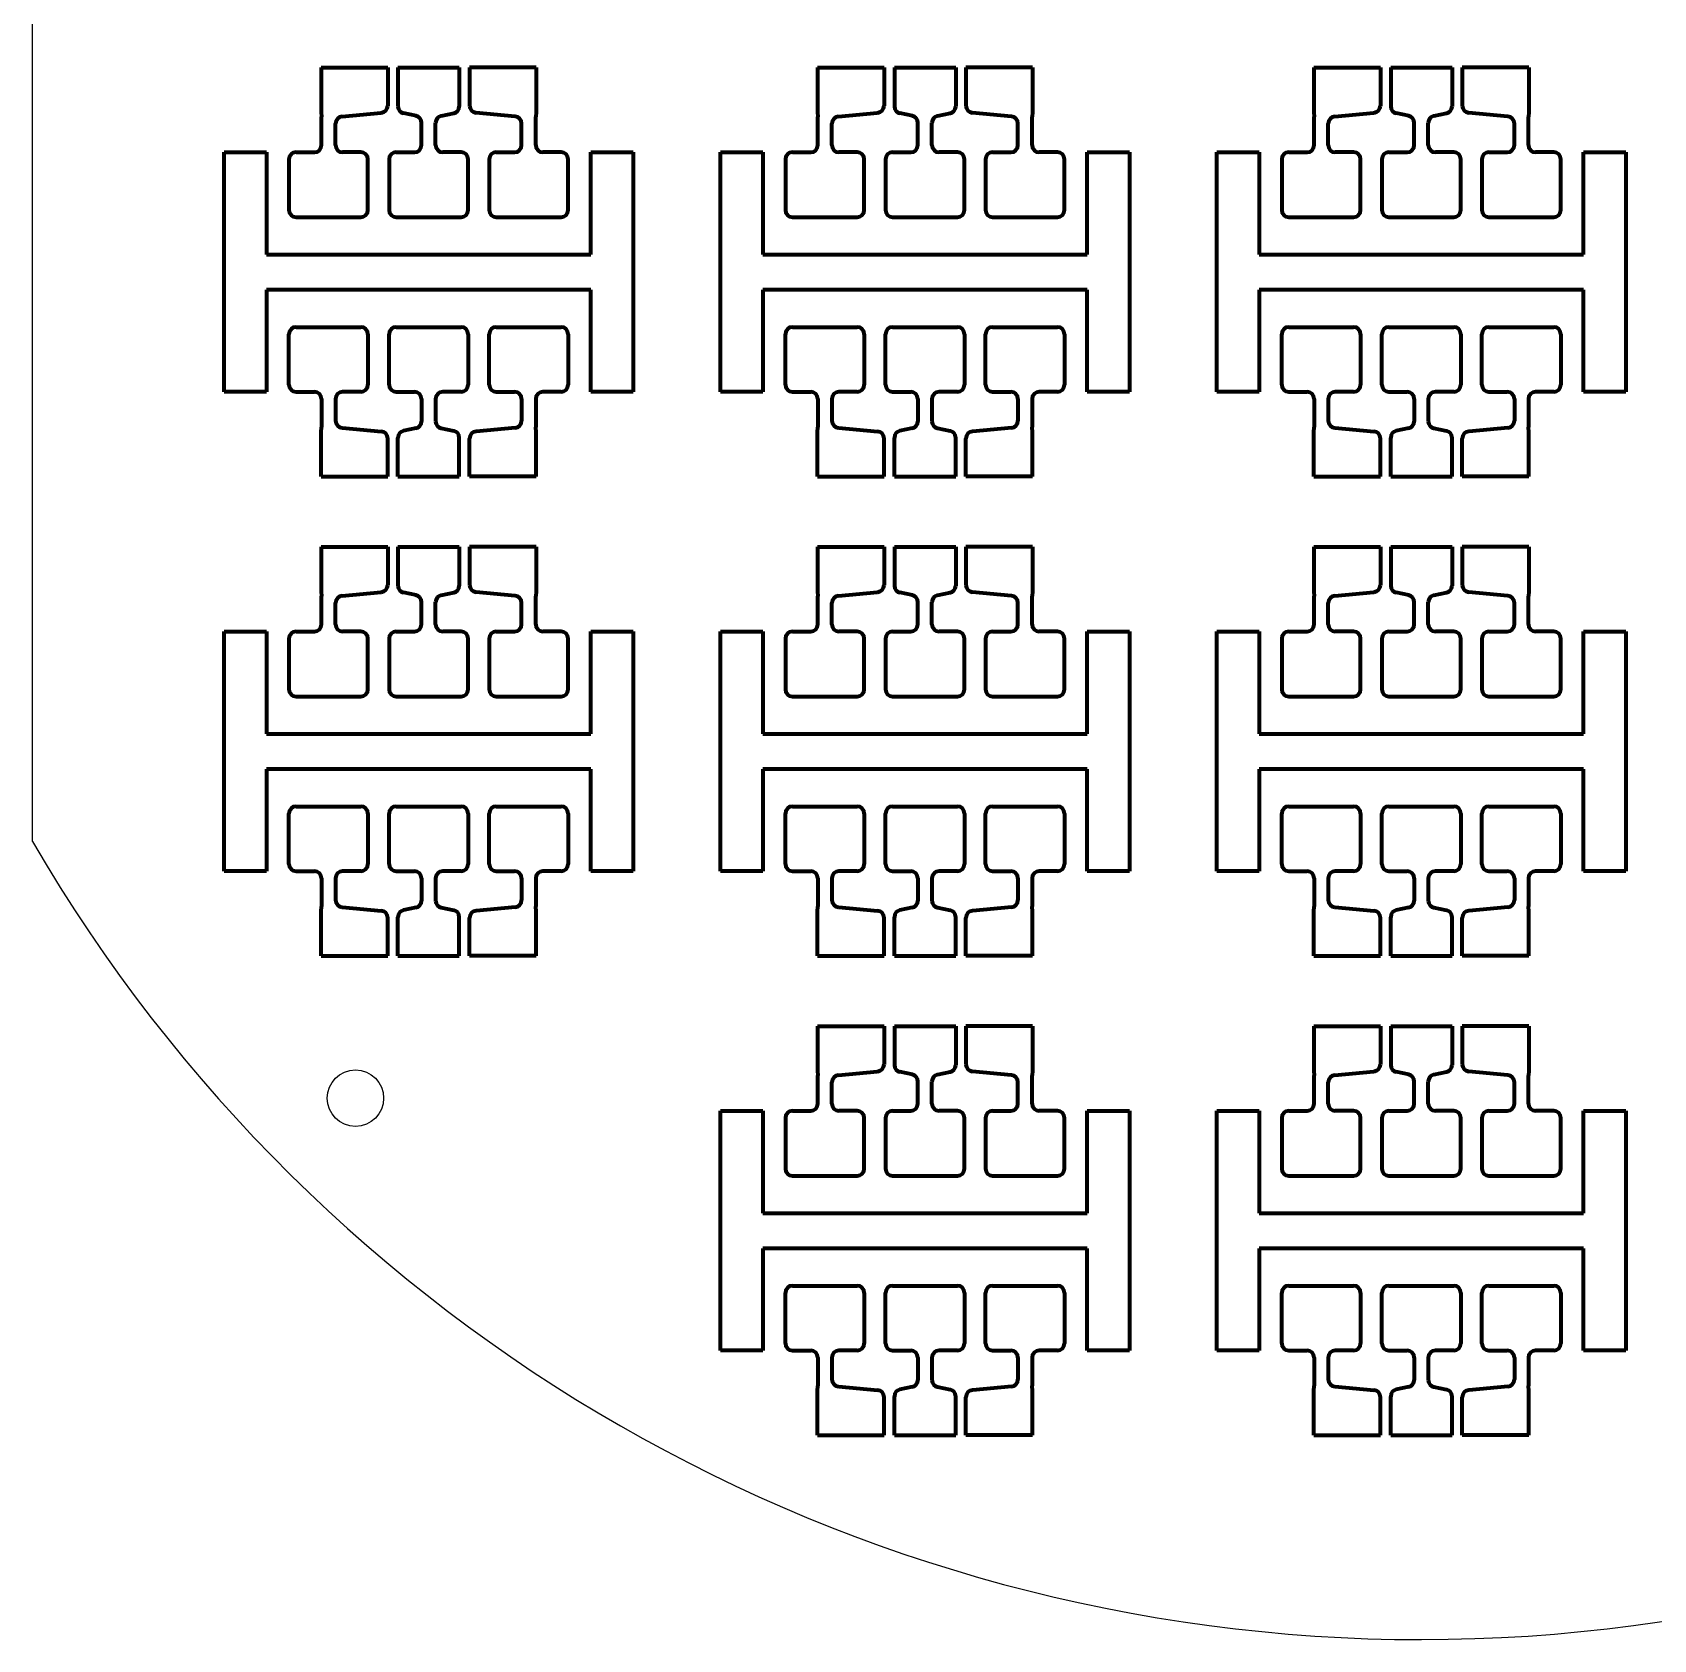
# Model space of a CAD drawing. Header units: millimetres. Extents: x 2005 to 2202, y 1694 to 1922.
# Drawn here: x 2005.4 to 2120.4, y 1693.7 to 1807.7 of the extents above; entities that cross this region are included whole.
import ezdxf

# ---------------------------------------------------------------- set-up
doc = ezdxf.new("R2010")
doc.units = ezdxf.units.MM
doc.layers.add('mask_hole', color=100, linetype='Continuous')
doc.layers.add('mask_outline', color=10, linetype='Continuous')
doc.layers.add('mask_stencil', color=30, linetype='Continuous', lineweight=70)

msp = doc.modelspace()

# ---------------------------------------------------------------- linework, layer by layer
at = {"layer": 'mask_hole'}
msp.add_circle((2028.3, 1732.13), 2, dxfattribs=at)
at = {"layer": 'mask_outline'}
msp.add_line((2005.39, 1750.33), (2005.39, 1865.13), dxfattribs=at)
msp.add_arc((2103.89, 1807.73), 114, 210.2314, 329.7768, dxfattribs=at)
at = {"layer": 'mask_stencil'}
for p, q in [((2025.87, 1805.23), (2030.59, 1805.23)), ((2025.87, 1805.23), (2025.87, 1802.07)), ((2030.59, 1805.23), (2030.59, 1802.53)), ((2031.32, 1805.23), (2035.67, 1805.23)), ((2031.32, 1805.23), (2031.32, 1802.48)), ((2035.67, 1805.23), (2035.67, 1802.48)), ((2041.11, 1805.23), (2036.4, 1805.23)), ((2036.4, 1805.23), (2036.4, 1802.53)), ((2041.11, 1805.23), (2041.11, 1802.07)), ((2061.07, 1805.23), (2065.79, 1805.23)), ((2061.07, 1805.23), (2061.07, 1802.07)), ((2065.79, 1805.23), (2065.79, 1802.53)), ((2066.52, 1805.23), (2070.87, 1805.23)), ((2066.52, 1805.23), (2066.52, 1802.48)), ((2070.87, 1805.23), (2070.87, 1802.48)), ((2076.31, 1805.23), (2071.6, 1805.23)), ((2071.6, 1805.23), (2071.6, 1802.53)), ((2076.31, 1805.23), (2076.31, 1802.07)), ((2096.27, 1805.23), (2100.99, 1805.23)), ((2096.27, 1805.23), (2096.27, 1802.07)), ((2100.99, 1805.23), (2100.99, 1802.53)), ((2101.72, 1805.23), (2106.07, 1805.23)), ((2101.72, 1805.23), (2101.72, 1802.48)), ((2106.07, 1805.23), (2106.07, 1802.48)), ((2111.51, 1805.23), (2106.8, 1805.23)), ((2106.8, 1805.23), (2106.8, 1802.53)), ((2111.51, 1805.23), (2111.51, 1802.07)), ((2025.87, 1802.07), (2025.89, 1801.73)), ((2025.89, 1799.73), (2025.89, 1801.73)), ((2027.35, 1801.77), (2030.13, 1802.03)), ((2032.6, 1801.81), (2031.72, 1801.99)), ((2034.39, 1801.81), (2035.27, 1801.99)), ((2039.64, 1801.77), (2036.86, 1802.03)), ((2041.11, 1802.07), (2041.09, 1801.73)), ((2041.09, 1799.73), (2041.09, 1801.73)), ((2061.07, 1802.07), (2061.09, 1801.73)), ((2061.09, 1799.73), (2061.09, 1801.73)), ((2062.55, 1801.77), (2065.33, 1802.03)), ((2067.8, 1801.81), (2066.92, 1801.99)), ((2069.59, 1801.81), (2070.47, 1801.99)), ((2074.84, 1801.77), (2072.06, 1802.03)), ((2076.31, 1802.07), (2076.29, 1801.73)), ((2076.29, 1799.73), (2076.29, 1801.73)), ((2096.27, 1802.07), (2096.29, 1801.73)), ((2096.29, 1799.73), (2096.29, 1801.73)), ((2097.75, 1801.77), (2100.53, 1802.03)), ((2103, 1801.81), (2102.12, 1801.99)), ((2104.79, 1801.81), (2105.67, 1801.99)), ((2110.04, 1801.77), (2107.26, 1802.03)), ((2111.51, 1802.07), (2111.49, 1801.73)), ((2111.49, 1799.73), (2111.49, 1801.73)), ((2026.89, 1799.73), (2026.89, 1801.27)), ((2032.99, 1799.73), (2032.99, 1801.32)), ((2033.99, 1799.73), (2033.99, 1801.32)), ((2040.09, 1799.73), (2040.09, 1801.27)), ((2062.09, 1799.73), (2062.09, 1801.27)), ((2068.19, 1799.73), (2068.19, 1801.32)), ((2069.19, 1799.73), (2069.19, 1801.32)), ((2075.29, 1799.73), (2075.29, 1801.27)), ((2097.29, 1799.73), (2097.29, 1801.27)), ((2103.39, 1799.73), (2103.39, 1801.32)), ((2104.39, 1799.73), (2104.39, 1801.32)), ((2110.49, 1799.73), (2110.49, 1801.27)), ((2018.99, 1799.23), (2021.99, 1799.23)), ((2018.99, 1782.23), (2018.99, 1799.23)), ((2021.99, 1799.23), (2021.99, 1791.98)), ((2023.59, 1798.73), (2023.59, 1795.13)), ((2024.09, 1799.23), (2025.39, 1799.23)), ((2028.69, 1799.23), (2027.39, 1799.23)), ((2029.19, 1795.13), (2029.19, 1798.73)), ((2030.69, 1798.73), (2030.69, 1795.13)), ((2031.19, 1799.23), (2032.49, 1799.23)), ((2035.79, 1799.23), (2034.49, 1799.23)), ((2036.29, 1795.13), (2036.29, 1798.73)), ((2037.79, 1798.73), (2037.79, 1795.13)), ((2038.29, 1799.23), (2039.59, 1799.23)), ((2042.89, 1799.23), (2041.59, 1799.23)), ((2043.39, 1795.13), (2043.39, 1798.73)), ((2044.99, 1791.98), (2044.99, 1799.23)), ((2044.99, 1799.23), (2047.99, 1799.23)), ((2047.99, 1799.23), (2047.99, 1782.23)), ((2054.19, 1799.23), (2057.19, 1799.23)), ((2054.19, 1782.23), (2054.19, 1799.23)), ((2057.19, 1799.23), (2057.19, 1791.98)), ((2058.79, 1798.73), (2058.79, 1795.13)), ((2059.29, 1799.23), (2060.59, 1799.23)), ((2063.89, 1799.23), (2062.59, 1799.23)), ((2064.39, 1795.13), (2064.39, 1798.73)), ((2065.89, 1798.73), (2065.89, 1795.13)), ((2066.39, 1799.23), (2067.69, 1799.23)), ((2070.99, 1799.23), (2069.69, 1799.23)), ((2071.49, 1795.13), (2071.49, 1798.73)), ((2072.99, 1798.73), (2072.99, 1795.13)), ((2073.49, 1799.23), (2074.79, 1799.23)), ((2078.09, 1799.23), (2076.79, 1799.23)), ((2078.59, 1795.13), (2078.59, 1798.73)), ((2080.19, 1791.98), (2080.19, 1799.23)), ((2080.19, 1799.23), (2083.19, 1799.23)), ((2083.19, 1799.23), (2083.19, 1782.23)), ((2089.39, 1799.23), (2092.39, 1799.23)), ((2089.39, 1782.23), (2089.39, 1799.23)), ((2092.39, 1799.23), (2092.39, 1791.98)), ((2093.99, 1798.73), (2093.99, 1795.13)), ((2094.49, 1799.23), (2095.79, 1799.23)), ((2099.09, 1799.23), (2097.79, 1799.23)), ((2099.59, 1795.13), (2099.59, 1798.73)), ((2101.09, 1798.73), (2101.09, 1795.13)), ((2101.59, 1799.23), (2102.89, 1799.23)), ((2106.19, 1799.23), (2104.89, 1799.23)), ((2106.69, 1795.13), (2106.69, 1798.73)), ((2108.19, 1798.73), (2108.19, 1795.13)), ((2108.69, 1799.23), (2109.99, 1799.23)), ((2113.29, 1799.23), (2111.99, 1799.23)), ((2113.79, 1795.13), (2113.79, 1798.73)), ((2115.39, 1791.98), (2115.39, 1799.23)), ((2115.39, 1799.23), (2118.39, 1799.23)), ((2118.39, 1799.23), (2118.39, 1782.23)), ((2024.09, 1794.63), (2028.69, 1794.63)), ((2031.19, 1794.63), (2035.79, 1794.63)), ((2038.29, 1794.63), (2042.89, 1794.63)), ((2059.29, 1794.63), (2063.89, 1794.63)), ((2066.39, 1794.63), (2070.99, 1794.63)), ((2073.49, 1794.63), (2078.09, 1794.63)), ((2094.49, 1794.63), (2099.09, 1794.63)), ((2101.59, 1794.63), (2106.19, 1794.63)), ((2108.69, 1794.63), (2113.29, 1794.63)), ((2021.99, 1791.98), (2044.99, 1791.98)), ((2057.19, 1791.98), (2080.19, 1791.98)), ((2092.39, 1791.98), (2115.39, 1791.98)), ((2044.99, 1789.48), (2021.99, 1789.48)), ((2021.99, 1789.48), (2021.99, 1782.23)), ((2044.99, 1782.23), (2044.99, 1789.48)), ((2080.19, 1789.48), (2057.19, 1789.48)), ((2057.19, 1789.48), (2057.19, 1782.23)), ((2080.19, 1782.23), (2080.19, 1789.48)), ((2115.39, 1789.48), (2092.39, 1789.48)), ((2092.39, 1789.48), (2092.39, 1782.23)), ((2115.39, 1782.23), (2115.39, 1789.48)), ((2024.09, 1786.83), (2028.69, 1786.83)), ((2031.19, 1786.83), (2035.79, 1786.83)), ((2038.29, 1786.83), (2042.89, 1786.83)), ((2059.29, 1786.83), (2063.89, 1786.83)), ((2066.39, 1786.83), (2070.99, 1786.83)), ((2073.49, 1786.83), (2078.09, 1786.83)), ((2094.49, 1786.83), (2099.09, 1786.83)), ((2101.59, 1786.83), (2106.19, 1786.83)), ((2108.69, 1786.83), (2113.29, 1786.83)), ((2023.59, 1782.73), (2023.59, 1786.33)), ((2029.19, 1786.33), (2029.19, 1782.73)), ((2030.69, 1782.73), (2030.69, 1786.33)), ((2036.29, 1786.33), (2036.29, 1782.73)), ((2037.79, 1782.73), (2037.79, 1786.33)), ((2043.39, 1786.33), (2043.39, 1782.73)), ((2058.79, 1782.73), (2058.79, 1786.33)), ((2064.39, 1786.33), (2064.39, 1782.73)), ((2065.89, 1782.73), (2065.89, 1786.33)), ((2071.49, 1786.33), (2071.49, 1782.73)), ((2072.99, 1782.73), (2072.99, 1786.33)), ((2078.59, 1786.33), (2078.59, 1782.73)), ((2093.99, 1782.73), (2093.99, 1786.33)), ((2099.59, 1786.33), (2099.59, 1782.73)), ((2101.09, 1782.73), (2101.09, 1786.33)), ((2106.69, 1786.33), (2106.69, 1782.73)), ((2108.19, 1782.73), (2108.19, 1786.33)), ((2113.79, 1786.33), (2113.79, 1782.73)), ((2021.99, 1782.23), (2018.99, 1782.23)), ((2024.09, 1782.23), (2025.39, 1782.23)), ((2028.69, 1782.23), (2027.39, 1782.23)), ((2031.19, 1782.23), (2032.49, 1782.23)), ((2035.79, 1782.23), (2034.49, 1782.23)), ((2038.29, 1782.23), (2039.59, 1782.23)), ((2042.89, 1782.23), (2041.59, 1782.23)), ((2047.99, 1782.23), (2044.99, 1782.23)), ((2057.19, 1782.23), (2054.19, 1782.23)), ((2059.29, 1782.23), (2060.59, 1782.23)), ((2063.89, 1782.23), (2062.59, 1782.23)), ((2066.39, 1782.23), (2067.69, 1782.23)), ((2070.99, 1782.23), (2069.69, 1782.23)), ((2073.49, 1782.23), (2074.79, 1782.23)), ((2078.09, 1782.23), (2076.79, 1782.23)), ((2083.19, 1782.23), (2080.19, 1782.23)), ((2092.39, 1782.23), (2089.39, 1782.23)), ((2094.49, 1782.23), (2095.79, 1782.23)), ((2099.09, 1782.23), (2097.79, 1782.23)), ((2101.59, 1782.23), (2102.89, 1782.23)), ((2106.19, 1782.23), (2104.89, 1782.23)), ((2108.69, 1782.23), (2109.99, 1782.23)), ((2113.29, 1782.23), (2111.99, 1782.23)), ((2118.39, 1782.23), (2115.39, 1782.23)), ((2025.89, 1781.73), (2025.89, 1779.73)), ((2026.89, 1781.73), (2026.89, 1780.18)), ((2032.99, 1781.73), (2032.99, 1780.14)), ((2033.99, 1781.73), (2033.99, 1780.14)), ((2040.09, 1781.73), (2040.09, 1780.18)), ((2041.09, 1781.73), (2041.09, 1779.73)), ((2061.09, 1781.73), (2061.09, 1779.73)), ((2062.09, 1781.73), (2062.09, 1780.18)), ((2068.19, 1781.73), (2068.19, 1780.14)), ((2069.19, 1781.73), (2069.19, 1780.14)), ((2075.29, 1781.73), (2075.29, 1780.18)), ((2076.29, 1781.73), (2076.29, 1779.73)), ((2096.29, 1781.73), (2096.29, 1779.73)), ((2097.29, 1781.73), (2097.29, 1780.18)), ((2103.39, 1781.73), (2103.39, 1780.14)), ((2104.39, 1781.73), (2104.39, 1780.14)), ((2110.49, 1781.73), (2110.49, 1780.18)), ((2111.49, 1781.73), (2111.49, 1779.73)), ((2025.87, 1779.38), (2025.89, 1779.73)), ((2025.87, 1776.23), (2025.87, 1779.38)), ((2027.35, 1779.69), (2030.13, 1779.43)), ((2030.59, 1776.23), (2030.59, 1778.93)), ((2031.32, 1776.23), (2031.32, 1778.98)), ((2032.6, 1779.65), (2031.72, 1779.47)), ((2034.39, 1779.65), (2035.27, 1779.47)), ((2035.67, 1776.23), (2035.67, 1778.98)), ((2036.4, 1776.23), (2036.4, 1778.93)), ((2039.64, 1779.69), (2036.86, 1779.43)), ((2041.11, 1779.38), (2041.09, 1779.73)), ((2041.11, 1776.23), (2041.11, 1779.38)), ((2061.07, 1779.38), (2061.09, 1779.73)), ((2061.07, 1776.23), (2061.07, 1779.38)), ((2062.55, 1779.69), (2065.33, 1779.43)), ((2065.79, 1776.23), (2065.79, 1778.93)), ((2066.52, 1776.23), (2066.52, 1778.98)), ((2067.8, 1779.65), (2066.92, 1779.47)), ((2069.59, 1779.65), (2070.47, 1779.47)), ((2070.87, 1776.23), (2070.87, 1778.98)), ((2071.6, 1776.23), (2071.6, 1778.93)), ((2074.84, 1779.69), (2072.06, 1779.43)), ((2076.31, 1779.38), (2076.29, 1779.73)), ((2076.31, 1776.23), (2076.31, 1779.38)), ((2096.27, 1779.38), (2096.29, 1779.73)), ((2096.27, 1776.23), (2096.27, 1779.38)), ((2097.75, 1779.69), (2100.53, 1779.43)), ((2100.99, 1776.23), (2100.99, 1778.93)), ((2101.72, 1776.23), (2101.72, 1778.98)), ((2103, 1779.65), (2102.12, 1779.47)), ((2104.79, 1779.65), (2105.67, 1779.47)), ((2106.07, 1776.23), (2106.07, 1778.98)), ((2106.8, 1776.23), (2106.8, 1778.93)), ((2110.04, 1779.69), (2107.26, 1779.43)), ((2111.51, 1779.38), (2111.49, 1779.73)), ((2111.51, 1776.23), (2111.51, 1779.38)), ((2025.87, 1776.23), (2030.59, 1776.23)), ((2031.32, 1776.23), (2035.67, 1776.23)), ((2041.11, 1776.23), (2036.4, 1776.23)), ((2061.07, 1776.23), (2065.79, 1776.23)), ((2066.52, 1776.23), (2070.87, 1776.23)), ((2076.31, 1776.23), (2071.6, 1776.23)), ((2096.27, 1776.23), (2100.99, 1776.23)), ((2101.72, 1776.23), (2106.07, 1776.23)), ((2111.51, 1776.23), (2106.8, 1776.23)), ((2025.87, 1771.23), (2030.59, 1771.23)), ((2025.87, 1771.23), (2025.87, 1768.07)), ((2030.59, 1771.23), (2030.59, 1768.53)), ((2031.32, 1771.23), (2035.67, 1771.23)), ((2031.32, 1771.23), (2031.32, 1768.48)), ((2035.67, 1771.23), (2035.67, 1768.48)), ((2041.11, 1771.23), (2036.4, 1771.23)), ((2036.4, 1771.23), (2036.4, 1768.53)), ((2041.11, 1771.23), (2041.11, 1768.07)), ((2061.07, 1771.23), (2065.79, 1771.23)), ((2061.07, 1771.23), (2061.07, 1768.07)), ((2065.79, 1771.23), (2065.79, 1768.53)), ((2066.52, 1771.23), (2070.87, 1771.23)), ((2066.52, 1771.23), (2066.52, 1768.48)), ((2070.87, 1771.23), (2070.87, 1768.48)), ((2076.31, 1771.23), (2071.6, 1771.23)), ((2071.6, 1771.23), (2071.6, 1768.53)), ((2076.31, 1771.23), (2076.31, 1768.07)), ((2096.27, 1771.23), (2100.99, 1771.23)), ((2096.27, 1771.23), (2096.27, 1768.07)), ((2100.99, 1771.23), (2100.99, 1768.53)), ((2101.72, 1771.23), (2106.07, 1771.23)), ((2101.72, 1771.23), (2101.72, 1768.48)), ((2106.07, 1771.23), (2106.07, 1768.48)), ((2111.51, 1771.23), (2106.8, 1771.23)), ((2106.8, 1771.23), (2106.8, 1768.53)), ((2111.51, 1771.23), (2111.51, 1768.07)), ((2025.87, 1768.07), (2025.89, 1767.73)), ((2025.89, 1765.73), (2025.89, 1767.73)), ((2026.89, 1765.73), (2026.89, 1767.27)), ((2027.35, 1767.77), (2030.13, 1768.03)), ((2032.6, 1767.81), (2031.72, 1767.99)), ((2032.99, 1765.73), (2032.99, 1767.32)), ((2033.99, 1765.73), (2033.99, 1767.32)), ((2034.39, 1767.81), (2035.27, 1767.99)), ((2039.64, 1767.77), (2036.86, 1768.03)), ((2040.09, 1765.73), (2040.09, 1767.27)), ((2041.11, 1768.07), (2041.09, 1767.73)), ((2041.09, 1765.73), (2041.09, 1767.73)), ((2061.07, 1768.07), (2061.09, 1767.73)), ((2061.09, 1765.73), (2061.09, 1767.73)), ((2062.09, 1765.73), (2062.09, 1767.27)), ((2062.55, 1767.77), (2065.33, 1768.03)), ((2067.8, 1767.81), (2066.92, 1767.99)), ((2068.19, 1765.73), (2068.19, 1767.32)), ((2069.19, 1765.73), (2069.19, 1767.32)), ((2069.59, 1767.81), (2070.47, 1767.99)), ((2074.84, 1767.77), (2072.06, 1768.03)), ((2075.29, 1765.73), (2075.29, 1767.27)), ((2076.31, 1768.07), (2076.29, 1767.73)), ((2076.29, 1765.73), (2076.29, 1767.73)), ((2096.27, 1768.07), (2096.29, 1767.73)), ((2096.29, 1765.73), (2096.29, 1767.73)), ((2097.29, 1765.73), (2097.29, 1767.27)), ((2097.75, 1767.77), (2100.53, 1768.03)), ((2103, 1767.81), (2102.12, 1767.99)), ((2103.39, 1765.73), (2103.39, 1767.32)), ((2104.39, 1765.73), (2104.39, 1767.32)), ((2104.79, 1767.81), (2105.67, 1767.99)), ((2110.04, 1767.77), (2107.26, 1768.03)), ((2110.49, 1765.73), (2110.49, 1767.27)), ((2111.51, 1768.07), (2111.49, 1767.73)), ((2111.49, 1765.73), (2111.49, 1767.73)), ((2018.99, 1765.23), (2021.99, 1765.23)), ((2018.99, 1748.23), (2018.99, 1765.23)), ((2021.99, 1765.23), (2021.99, 1757.98)), ((2024.09, 1765.23), (2025.39, 1765.23)), ((2028.69, 1765.23), (2027.39, 1765.23)), ((2031.19, 1765.23), (2032.49, 1765.23)), ((2035.79, 1765.23), (2034.49, 1765.23)), ((2038.29, 1765.23), (2039.59, 1765.23)), ((2042.89, 1765.23), (2041.59, 1765.23)), ((2044.99, 1757.98), (2044.99, 1765.23)), ((2044.99, 1765.23), (2047.99, 1765.23)), ((2047.99, 1765.23), (2047.99, 1748.23)), ((2054.19, 1765.23), (2057.19, 1765.23)), ((2054.19, 1748.23), (2054.19, 1765.23)), ((2057.19, 1765.23), (2057.19, 1757.98)), ((2059.29, 1765.23), (2060.59, 1765.23)), ((2063.89, 1765.23), (2062.59, 1765.23)), ((2066.39, 1765.23), (2067.69, 1765.23)), ((2070.99, 1765.23), (2069.69, 1765.23)), ((2073.49, 1765.23), (2074.79, 1765.23)), ((2078.09, 1765.23), (2076.79, 1765.23)), ((2080.19, 1757.98), (2080.19, 1765.23)), ((2080.19, 1765.23), (2083.19, 1765.23)), ((2083.19, 1765.23), (2083.19, 1748.23)), ((2089.39, 1765.23), (2092.39, 1765.23)), ((2089.39, 1748.23), (2089.39, 1765.23)), ((2092.39, 1765.23), (2092.39, 1757.98)), ((2094.49, 1765.23), (2095.79, 1765.23)), ((2099.09, 1765.23), (2097.79, 1765.23)), ((2101.59, 1765.23), (2102.89, 1765.23)), ((2106.19, 1765.23), (2104.89, 1765.23)), ((2108.69, 1765.23), (2109.99, 1765.23)), ((2113.29, 1765.23), (2111.99, 1765.23)), ((2115.39, 1757.98), (2115.39, 1765.23)), ((2115.39, 1765.23), (2118.39, 1765.23)), ((2118.39, 1765.23), (2118.39, 1748.23)), ((2023.59, 1764.73), (2023.59, 1761.13)), ((2029.19, 1761.13), (2029.19, 1764.73)), ((2030.69, 1764.73), (2030.69, 1761.13)), ((2036.29, 1761.13), (2036.29, 1764.73)), ((2037.79, 1764.73), (2037.79, 1761.13)), ((2043.39, 1761.13), (2043.39, 1764.73)), ((2058.79, 1764.73), (2058.79, 1761.13)), ((2064.39, 1761.13), (2064.39, 1764.73)), ((2065.89, 1764.73), (2065.89, 1761.13)), ((2071.49, 1761.13), (2071.49, 1764.73)), ((2072.99, 1764.73), (2072.99, 1761.13)), ((2078.59, 1761.13), (2078.59, 1764.73)), ((2093.99, 1764.73), (2093.99, 1761.13)), ((2099.59, 1761.13), (2099.59, 1764.73)), ((2101.09, 1764.73), (2101.09, 1761.13)), ((2106.69, 1761.13), (2106.69, 1764.73)), ((2108.19, 1764.73), (2108.19, 1761.13)), ((2113.79, 1761.13), (2113.79, 1764.73)), ((2024.09, 1760.63), (2028.69, 1760.63)), ((2031.19, 1760.63), (2035.79, 1760.63)), ((2038.29, 1760.63), (2042.89, 1760.63)), ((2059.29, 1760.63), (2063.89, 1760.63)), ((2066.39, 1760.63), (2070.99, 1760.63)), ((2073.49, 1760.63), (2078.09, 1760.63)), ((2094.49, 1760.63), (2099.09, 1760.63)), ((2101.59, 1760.63), (2106.19, 1760.63)), ((2108.69, 1760.63), (2113.29, 1760.63)), ((2021.99, 1757.98), (2044.99, 1757.98)), ((2057.19, 1757.98), (2080.19, 1757.98)), ((2092.39, 1757.98), (2115.39, 1757.98)), ((2044.99, 1755.48), (2021.99, 1755.48)), ((2021.99, 1755.48), (2021.99, 1748.23)), ((2044.99, 1748.23), (2044.99, 1755.48)), ((2080.19, 1755.48), (2057.19, 1755.48)), ((2057.19, 1755.48), (2057.19, 1748.23)), ((2080.19, 1748.23), (2080.19, 1755.48)), ((2115.39, 1755.48), (2092.39, 1755.48)), ((2092.39, 1755.48), (2092.39, 1748.23)), ((2115.39, 1748.23), (2115.39, 1755.48)), ((2023.59, 1748.73), (2023.59, 1752.33)), ((2024.09, 1752.83), (2028.69, 1752.83)), ((2029.19, 1752.33), (2029.19, 1748.73)), ((2030.69, 1748.73), (2030.69, 1752.33)), ((2031.19, 1752.83), (2035.79, 1752.83)), ((2036.29, 1752.33), (2036.29, 1748.73)), ((2037.79, 1748.73), (2037.79, 1752.33)), ((2038.29, 1752.83), (2042.89, 1752.83)), ((2043.39, 1752.33), (2043.39, 1748.73)), ((2058.79, 1748.73), (2058.79, 1752.33)), ((2059.29, 1752.83), (2063.89, 1752.83)), ((2064.39, 1752.33), (2064.39, 1748.73)), ((2065.89, 1748.73), (2065.89, 1752.33)), ((2066.39, 1752.83), (2070.99, 1752.83)), ((2071.49, 1752.33), (2071.49, 1748.73)), ((2072.99, 1748.73), (2072.99, 1752.33)), ((2073.49, 1752.83), (2078.09, 1752.83)), ((2078.59, 1752.33), (2078.59, 1748.73)), ((2093.99, 1748.73), (2093.99, 1752.33)), ((2094.49, 1752.83), (2099.09, 1752.83)), ((2099.59, 1752.33), (2099.59, 1748.73)), ((2101.09, 1748.73), (2101.09, 1752.33)), ((2101.59, 1752.83), (2106.19, 1752.83)), ((2106.69, 1752.33), (2106.69, 1748.73)), ((2108.19, 1748.73), (2108.19, 1752.33)), ((2108.69, 1752.83), (2113.29, 1752.83)), ((2113.79, 1752.33), (2113.79, 1748.73)), ((2021.99, 1748.23), (2018.99, 1748.23)), ((2024.09, 1748.23), (2025.39, 1748.23)), ((2025.89, 1747.73), (2025.89, 1745.73)), ((2026.89, 1747.73), (2026.89, 1746.18)), ((2028.69, 1748.23), (2027.39, 1748.23)), ((2031.19, 1748.23), (2032.49, 1748.23)), ((2032.99, 1747.73), (2032.99, 1746.14)), ((2033.99, 1747.73), (2033.99, 1746.14)), ((2035.79, 1748.23), (2034.49, 1748.23)), ((2038.29, 1748.23), (2039.59, 1748.23)), ((2040.09, 1747.73), (2040.09, 1746.18)), ((2041.09, 1747.73), (2041.09, 1745.73)), ((2042.89, 1748.23), (2041.59, 1748.23)), ((2047.99, 1748.23), (2044.99, 1748.23)), ((2057.19, 1748.23), (2054.19, 1748.23)), ((2059.29, 1748.23), (2060.59, 1748.23)), ((2061.09, 1747.73), (2061.09, 1745.73)), ((2062.09, 1747.73), (2062.09, 1746.18)), ((2063.89, 1748.23), (2062.59, 1748.23)), ((2066.39, 1748.23), (2067.69, 1748.23)), ((2068.19, 1747.73), (2068.19, 1746.14)), ((2069.19, 1747.73), (2069.19, 1746.14)), ((2070.99, 1748.23), (2069.69, 1748.23)), ((2073.49, 1748.23), (2074.79, 1748.23)), ((2075.29, 1747.73), (2075.29, 1746.18)), ((2076.29, 1747.73), (2076.29, 1745.73)), ((2078.09, 1748.23), (2076.79, 1748.23)), ((2083.19, 1748.23), (2080.19, 1748.23)), ((2092.39, 1748.23), (2089.39, 1748.23)), ((2094.49, 1748.23), (2095.79, 1748.23)), ((2096.29, 1747.73), (2096.29, 1745.73)), ((2097.29, 1747.73), (2097.29, 1746.18)), ((2099.09, 1748.23), (2097.79, 1748.23)), ((2101.59, 1748.23), (2102.89, 1748.23)), ((2103.39, 1747.73), (2103.39, 1746.14)), ((2104.39, 1747.73), (2104.39, 1746.14)), ((2106.19, 1748.23), (2104.89, 1748.23)), ((2108.69, 1748.23), (2109.99, 1748.23)), ((2110.49, 1747.73), (2110.49, 1746.18)), ((2111.49, 1747.73), (2111.49, 1745.73)), ((2113.29, 1748.23), (2111.99, 1748.23)), ((2118.39, 1748.23), (2115.39, 1748.23)), ((2025.87, 1745.38), (2025.89, 1745.73)), ((2025.87, 1742.23), (2025.87, 1745.38)), ((2027.35, 1745.69), (2030.13, 1745.43)), ((2032.6, 1745.65), (2031.72, 1745.47)), ((2034.39, 1745.65), (2035.27, 1745.47)), ((2039.64, 1745.69), (2036.86, 1745.43)), ((2041.11, 1745.38), (2041.09, 1745.73)), ((2041.11, 1742.23), (2041.11, 1745.38)), ((2061.07, 1745.38), (2061.09, 1745.73)), ((2061.07, 1742.23), (2061.07, 1745.38)), ((2062.55, 1745.69), (2065.33, 1745.43)), ((2067.8, 1745.65), (2066.92, 1745.47)), ((2069.59, 1745.65), (2070.47, 1745.47)), ((2074.84, 1745.69), (2072.06, 1745.43)), ((2076.31, 1745.38), (2076.29, 1745.73)), ((2076.31, 1742.23), (2076.31, 1745.38)), ((2096.27, 1745.38), (2096.29, 1745.73)), ((2096.27, 1742.23), (2096.27, 1745.38)), ((2097.75, 1745.69), (2100.53, 1745.43)), ((2103, 1745.65), (2102.12, 1745.47)), ((2104.79, 1745.65), (2105.67, 1745.47)), ((2110.04, 1745.69), (2107.26, 1745.43)), ((2111.51, 1745.38), (2111.49, 1745.73)), ((2111.51, 1742.23), (2111.51, 1745.38)), ((2030.59, 1742.23), (2030.59, 1744.93)), ((2031.32, 1742.23), (2031.32, 1744.98)), ((2035.67, 1742.23), (2035.67, 1744.98)), ((2036.4, 1742.23), (2036.4, 1744.93)), ((2065.79, 1742.23), (2065.79, 1744.93)), ((2066.52, 1742.23), (2066.52, 1744.98)), ((2070.87, 1742.23), (2070.87, 1744.98)), ((2071.6, 1742.23), (2071.6, 1744.93)), ((2100.99, 1742.23), (2100.99, 1744.93)), ((2101.72, 1742.23), (2101.72, 1744.98)), ((2106.07, 1742.23), (2106.07, 1744.98)), ((2106.8, 1742.23), (2106.8, 1744.93)), ((2025.87, 1742.23), (2030.59, 1742.23)), ((2031.32, 1742.23), (2035.67, 1742.23)), ((2041.11, 1742.23), (2036.4, 1742.23)), ((2061.07, 1742.23), (2065.79, 1742.23)), ((2066.52, 1742.23), (2070.87, 1742.23)), ((2076.31, 1742.23), (2071.6, 1742.23)), ((2096.27, 1742.23), (2100.99, 1742.23)), ((2101.72, 1742.23), (2106.07, 1742.23)), ((2111.51, 1742.23), (2106.8, 1742.23)), ((2061.07, 1737.23), (2065.79, 1737.23)), ((2061.07, 1737.23), (2061.07, 1734.07)), ((2065.79, 1737.23), (2065.79, 1734.53)), ((2066.52, 1737.23), (2070.87, 1737.23)), ((2066.52, 1737.23), (2066.52, 1734.48)), ((2070.87, 1737.23), (2070.87, 1734.48)), ((2076.31, 1737.23), (2071.6, 1737.23)), ((2071.6, 1737.23), (2071.6, 1734.53)), ((2076.31, 1737.23), (2076.31, 1734.07)), ((2096.27, 1737.23), (2100.99, 1737.23)), ((2096.27, 1737.23), (2096.27, 1734.07)), ((2100.99, 1737.23), (2100.99, 1734.53)), ((2101.72, 1737.23), (2106.07, 1737.23)), ((2101.72, 1737.23), (2101.72, 1734.48)), ((2106.07, 1737.23), (2106.07, 1734.48)), ((2111.51, 1737.23), (2106.8, 1737.23)), ((2106.8, 1737.23), (2106.8, 1734.53)), ((2111.51, 1737.23), (2111.51, 1734.07)), ((2061.07, 1734.07), (2061.09, 1733.73)), ((2062.55, 1733.77), (2065.33, 1734.03)), ((2067.8, 1733.81), (2066.92, 1733.99)), ((2069.59, 1733.81), (2070.47, 1733.99)), ((2074.84, 1733.77), (2072.06, 1734.03)), ((2076.31, 1734.07), (2076.29, 1733.73)), ((2096.27, 1734.07), (2096.29, 1733.73)), ((2097.75, 1733.77), (2100.53, 1734.03)), ((2103, 1733.81), (2102.12, 1733.99)), ((2104.79, 1733.81), (2105.67, 1733.99)), ((2110.04, 1733.77), (2107.26, 1734.03)), ((2111.51, 1734.07), (2111.49, 1733.73)), ((2061.09, 1731.73), (2061.09, 1733.73)), ((2062.09, 1731.73), (2062.09, 1733.27)), ((2068.19, 1731.73), (2068.19, 1733.32)), ((2069.19, 1731.73), (2069.19, 1733.32)), ((2075.29, 1731.73), (2075.29, 1733.27)), ((2076.29, 1731.73), (2076.29, 1733.73)), ((2096.29, 1731.73), (2096.29, 1733.73)), ((2097.29, 1731.73), (2097.29, 1733.27)), ((2103.39, 1731.73), (2103.39, 1733.32)), ((2104.39, 1731.73), (2104.39, 1733.32)), ((2110.49, 1731.73), (2110.49, 1733.27)), ((2111.49, 1731.73), (2111.49, 1733.73)), ((2054.19, 1731.23), (2057.19, 1731.23)), ((2054.19, 1714.23), (2054.19, 1731.23)), ((2057.19, 1731.23), (2057.19, 1723.98)), ((2058.79, 1730.73), (2058.79, 1727.13)), ((2059.29, 1731.23), (2060.59, 1731.23)), ((2063.89, 1731.23), (2062.59, 1731.23)), ((2064.39, 1727.13), (2064.39, 1730.73)), ((2065.89, 1730.73), (2065.89, 1727.13)), ((2066.39, 1731.23), (2067.69, 1731.23)), ((2070.99, 1731.23), (2069.69, 1731.23)), ((2071.49, 1727.13), (2071.49, 1730.73)), ((2072.99, 1730.73), (2072.99, 1727.13)), ((2073.49, 1731.23), (2074.79, 1731.23)), ((2078.09, 1731.23), (2076.79, 1731.23)), ((2078.59, 1727.13), (2078.59, 1730.73)), ((2080.19, 1723.98), (2080.19, 1731.23)), ((2080.19, 1731.23), (2083.19, 1731.23)), ((2083.19, 1731.23), (2083.19, 1714.23)), ((2089.39, 1731.23), (2092.39, 1731.23)), ((2089.39, 1714.23), (2089.39, 1731.23)), ((2092.39, 1731.23), (2092.39, 1723.98)), ((2093.99, 1730.73), (2093.99, 1727.13)), ((2094.49, 1731.23), (2095.79, 1731.23)), ((2099.09, 1731.23), (2097.79, 1731.23)), ((2099.59, 1727.13), (2099.59, 1730.73)), ((2101.09, 1730.73), (2101.09, 1727.13)), ((2101.59, 1731.23), (2102.89, 1731.23)), ((2106.19, 1731.23), (2104.89, 1731.23)), ((2106.69, 1727.13), (2106.69, 1730.73)), ((2108.19, 1730.73), (2108.19, 1727.13)), ((2108.69, 1731.23), (2109.99, 1731.23)), ((2113.29, 1731.23), (2111.99, 1731.23)), ((2113.79, 1727.13), (2113.79, 1730.73)), ((2115.39, 1723.98), (2115.39, 1731.23)), ((2115.39, 1731.23), (2118.39, 1731.23)), ((2118.39, 1731.23), (2118.39, 1714.23)), ((2059.29, 1726.63), (2063.89, 1726.63)), ((2066.39, 1726.63), (2070.99, 1726.63)), ((2073.49, 1726.63), (2078.09, 1726.63)), ((2094.49, 1726.63), (2099.09, 1726.63)), ((2101.59, 1726.63), (2106.19, 1726.63)), ((2108.69, 1726.63), (2113.29, 1726.63)), ((2057.19, 1723.98), (2080.19, 1723.98)), ((2092.39, 1723.98), (2115.39, 1723.98)), ((2080.19, 1721.48), (2057.19, 1721.48)), ((2057.19, 1721.48), (2057.19, 1714.23)), ((2080.19, 1714.23), (2080.19, 1721.48)), ((2115.39, 1721.48), (2092.39, 1721.48)), ((2092.39, 1721.48), (2092.39, 1714.23)), ((2115.39, 1714.23), (2115.39, 1721.48)), ((2059.29, 1718.83), (2063.89, 1718.83)), ((2066.39, 1718.83), (2070.99, 1718.83)), ((2073.49, 1718.83), (2078.09, 1718.83)), ((2094.49, 1718.83), (2099.09, 1718.83)), ((2101.59, 1718.83), (2106.19, 1718.83)), ((2108.69, 1718.83), (2113.29, 1718.83)), ((2058.79, 1714.73), (2058.79, 1718.33)), ((2064.39, 1718.33), (2064.39, 1714.73)), ((2065.89, 1714.73), (2065.89, 1718.33)), ((2071.49, 1718.33), (2071.49, 1714.73)), ((2072.99, 1714.73), (2072.99, 1718.33)), ((2078.59, 1718.33), (2078.59, 1714.73)), ((2093.99, 1714.73), (2093.99, 1718.33)), ((2099.59, 1718.33), (2099.59, 1714.73)), ((2101.09, 1714.73), (2101.09, 1718.33)), ((2106.69, 1718.33), (2106.69, 1714.73)), ((2108.19, 1714.73), (2108.19, 1718.33)), ((2113.79, 1718.33), (2113.79, 1714.73)), ((2057.19, 1714.23), (2054.19, 1714.23)), ((2059.29, 1714.23), (2060.59, 1714.23)), ((2063.89, 1714.23), (2062.59, 1714.23)), ((2066.39, 1714.23), (2067.69, 1714.23)), ((2070.99, 1714.23), (2069.69, 1714.23)), ((2073.49, 1714.23), (2074.79, 1714.23)), ((2078.09, 1714.23), (2076.79, 1714.23)), ((2083.19, 1714.23), (2080.19, 1714.23)), ((2092.39, 1714.23), (2089.39, 1714.23)), ((2094.49, 1714.23), (2095.79, 1714.23)), ((2099.09, 1714.23), (2097.79, 1714.23)), ((2101.59, 1714.23), (2102.89, 1714.23)), ((2106.19, 1714.23), (2104.89, 1714.23)), ((2108.69, 1714.23), (2109.99, 1714.23)), ((2113.29, 1714.23), (2111.99, 1714.23)), ((2118.39, 1714.23), (2115.39, 1714.23)), ((2061.09, 1713.73), (2061.09, 1711.73)), ((2062.09, 1713.73), (2062.09, 1712.18)), ((2068.19, 1713.73), (2068.19, 1712.14)), ((2069.19, 1713.73), (2069.19, 1712.14)), ((2075.29, 1713.73), (2075.29, 1712.18)), ((2076.29, 1713.73), (2076.29, 1711.73)), ((2096.29, 1713.73), (2096.29, 1711.73)), ((2097.29, 1713.73), (2097.29, 1712.18)), ((2103.39, 1713.73), (2103.39, 1712.14)), ((2104.39, 1713.73), (2104.39, 1712.14)), ((2110.49, 1713.73), (2110.49, 1712.18)), ((2111.49, 1713.73), (2111.49, 1711.73)), ((2061.07, 1711.38), (2061.09, 1711.73)), ((2061.07, 1708.23), (2061.07, 1711.38)), ((2062.55, 1711.69), (2065.33, 1711.43)), ((2065.79, 1708.23), (2065.79, 1710.93)), ((2066.52, 1708.23), (2066.52, 1710.98)), ((2067.8, 1711.65), (2066.92, 1711.47)), ((2069.59, 1711.65), (2070.47, 1711.47)), ((2070.87, 1708.23), (2070.87, 1710.98)), ((2071.6, 1708.23), (2071.6, 1710.93)), ((2074.84, 1711.69), (2072.06, 1711.43)), ((2076.31, 1711.38), (2076.29, 1711.73)), ((2076.31, 1708.23), (2076.31, 1711.38)), ((2096.27, 1711.38), (2096.29, 1711.73)), ((2096.27, 1708.23), (2096.27, 1711.38)), ((2097.75, 1711.69), (2100.53, 1711.43)), ((2100.99, 1708.23), (2100.99, 1710.93)), ((2101.72, 1708.23), (2101.72, 1710.98)), ((2103, 1711.65), (2102.12, 1711.47)), ((2104.79, 1711.65), (2105.67, 1711.47)), ((2106.07, 1708.23), (2106.07, 1710.98)), ((2106.8, 1708.23), (2106.8, 1710.93)), ((2110.04, 1711.69), (2107.26, 1711.43)), ((2111.51, 1711.38), (2111.49, 1711.73)), ((2111.51, 1708.23), (2111.51, 1711.38)), ((2061.07, 1708.23), (2065.79, 1708.23)), ((2066.52, 1708.23), (2070.87, 1708.23)), ((2076.31, 1708.23), (2071.6, 1708.23)), ((2096.27, 1708.23), (2100.99, 1708.23)), ((2101.72, 1708.23), (2106.07, 1708.23)), ((2111.51, 1708.23), (2106.8, 1708.23))]:
    msp.add_line(p, q, dxfattribs=at)
for centre, start, end in [((2027.39, 1801.27), 95.3386, 179.9989), ((2030.09, 1802.53), 275.3386, 360), ((2031.82, 1802.48), 180, 258.3428), ((2032.49, 1801.32), 0, 78.3428), ((2034.49, 1801.32), 101.6572, 179.9988), ((2035.17, 1802.48), 281.6572, 0), ((2036.9, 1802.53), 180, 264.6614), ((2039.59, 1801.27), 0.0011, 84.6614), ((2062.59, 1801.27), 95.3386, 179.9989), ((2065.29, 1802.53), 275.3386, 360), ((2067.02, 1802.48), 180, 258.3428), ((2067.69, 1801.32), 0, 78.3428), ((2069.69, 1801.32), 101.6572, 179.9988), ((2070.37, 1802.48), 281.6572, 0), ((2072.1, 1802.53), 180, 264.6614), ((2074.79, 1801.27), 0.0011, 84.6614), ((2097.79, 1801.27), 95.3386, 179.9989), ((2100.49, 1802.53), 275.3386, 360), ((2102.22, 1802.48), 180, 258.3428), ((2102.89, 1801.32), 0, 78.3428), ((2104.89, 1801.32), 101.6572, 179.9988), ((2105.57, 1802.48), 281.6572, 0), ((2107.3, 1802.53), 180, 264.6614), ((2109.99, 1801.27), 0.0011, 84.6614), ((2025.39, 1799.73), 270, 0), ((2027.39, 1799.73), 180, 270), ((2032.49, 1799.73), 270, 0), ((2034.49, 1799.73), 180, 270), ((2039.59, 1799.73), 270, 0), ((2041.59, 1799.73), 180, 270), ((2060.59, 1799.73), 270, 0), ((2062.59, 1799.73), 180, 270), ((2067.69, 1799.73), 270, 0), ((2069.69, 1799.73), 180, 270), ((2074.79, 1799.73), 270, 0), ((2076.79, 1799.73), 180, 270), ((2095.79, 1799.73), 270, 0), ((2097.79, 1799.73), 180, 270), ((2102.89, 1799.73), 270, 0), ((2104.89, 1799.73), 180, 270), ((2109.99, 1799.73), 270, 0), ((2111.99, 1799.73), 180, 270), ((2024.09, 1798.73), 90, 180), ((2028.69, 1798.73), 0, 90), ((2031.19, 1798.73), 90, 180), ((2035.79, 1798.73), 0, 90), ((2038.29, 1798.73), 90, 180), ((2042.89, 1798.73), 0, 90), ((2059.29, 1798.73), 90, 180), ((2063.89, 1798.73), 0, 90), ((2066.39, 1798.73), 90, 180), ((2070.99, 1798.73), 0, 90), ((2073.49, 1798.73), 90, 180), ((2078.09, 1798.73), 0, 90), ((2094.49, 1798.73), 90, 180), ((2099.09, 1798.73), 0, 90), ((2101.59, 1798.73), 90, 180), ((2106.19, 1798.73), 0, 90), ((2108.69, 1798.73), 90, 180), ((2113.29, 1798.73), 0, 90), ((2024.09, 1795.13), 180, 270), ((2028.69, 1795.13), 270, 0), ((2031.19, 1795.13), 180, 270), ((2035.79, 1795.13), 270, 0), ((2038.29, 1795.13), 180, 270), ((2042.89, 1795.13), 270, 0), ((2059.29, 1795.13), 180, 270), ((2063.89, 1795.13), 270, 0), ((2066.39, 1795.13), 180, 270), ((2070.99, 1795.13), 270, 0), ((2073.49, 1795.13), 180, 270), ((2078.09, 1795.13), 270, 0), ((2094.49, 1795.13), 180, 270), ((2099.09, 1795.13), 270, 0), ((2101.59, 1795.13), 180, 270), ((2106.19, 1795.13), 270, 0), ((2108.69, 1795.13), 180, 270), ((2113.29, 1795.13), 270, 0), ((2024.09, 1786.33), 90, 180), ((2028.69, 1786.33), 0, 90), ((2031.19, 1786.33), 90, 180), ((2035.79, 1786.33), 0, 90), ((2038.29, 1786.33), 90, 180), ((2042.89, 1786.33), 0, 90), ((2059.29, 1786.33), 90, 180), ((2063.89, 1786.33), 0, 90), ((2066.39, 1786.33), 90, 180), ((2070.99, 1786.33), 0, 90), ((2073.49, 1786.33), 90, 180), ((2078.09, 1786.33), 0, 90), ((2094.49, 1786.33), 90, 180), ((2099.09, 1786.33), 0, 90), ((2101.59, 1786.33), 90, 180), ((2106.19, 1786.33), 0, 90), ((2108.69, 1786.33), 90, 180), ((2113.29, 1786.33), 0, 90), ((2024.09, 1782.73), 180, 270), ((2025.39, 1781.73), 0, 90), ((2027.39, 1781.73), 90, 180), ((2028.69, 1782.73), 270, 0), ((2031.19, 1782.73), 180, 270), ((2032.49, 1781.73), 0, 90), ((2034.49, 1781.73), 90, 180), ((2035.79, 1782.73), 270, 0), ((2038.29, 1782.73), 180, 270), ((2039.59, 1781.73), 0, 90), ((2041.59, 1781.73), 90, 180), ((2042.89, 1782.73), 270, 0), ((2059.29, 1782.73), 180, 270), ((2060.59, 1781.73), 0, 90), ((2062.59, 1781.73), 90, 180), ((2063.89, 1782.73), 270, 0), ((2066.39, 1782.73), 180, 270), ((2067.69, 1781.73), 0, 90), ((2069.69, 1781.73), 90, 180), ((2070.99, 1782.73), 270, 0), ((2073.49, 1782.73), 180, 270), ((2074.79, 1781.73), 0, 90), ((2076.79, 1781.73), 90, 180), ((2078.09, 1782.73), 270, 0), ((2094.49, 1782.73), 180, 270), ((2095.79, 1781.73), 0, 90), ((2097.79, 1781.73), 90, 180), ((2099.09, 1782.73), 270, 0), ((2101.59, 1782.73), 180, 270), ((2102.89, 1781.73), 0, 90), ((2104.89, 1781.73), 90, 180), ((2106.19, 1782.73), 270, 0), ((2108.69, 1782.73), 180, 270), ((2109.99, 1781.73), 0, 90), ((2111.99, 1781.73), 90, 180), ((2113.29, 1782.73), 270, 0), ((2027.39, 1780.18), 180.0011, 264.6614), ((2032.49, 1780.14), 281.6572, 0), ((2034.49, 1780.14), 180.0012, 258.3428), ((2039.59, 1780.18), 275.3386, 359.9989), ((2062.59, 1780.18), 180.0011, 264.6614), ((2067.69, 1780.14), 281.6572, 0), ((2069.69, 1780.14), 180.0012, 258.3428), ((2074.79, 1780.18), 275.3386, 359.9989), ((2097.79, 1780.18), 180.0011, 264.6614), ((2102.89, 1780.14), 281.6572, 0), ((2104.89, 1780.14), 180.0012, 258.3428), ((2109.99, 1780.18), 275.3386, 359.9989), ((2030.09, 1778.93), 0, 84.6614), ((2031.82, 1778.98), 101.6572, 180), ((2035.17, 1778.98), 0, 78.3428), ((2036.9, 1778.93), 95.3386, 180), ((2065.29, 1778.93), 0, 84.6614), ((2067.02, 1778.98), 101.6572, 180), ((2070.37, 1778.98), 0, 78.3428), ((2072.1, 1778.93), 95.3386, 180), ((2100.49, 1778.93), 0, 84.6614), ((2102.22, 1778.98), 101.6572, 180), ((2105.57, 1778.98), 0, 78.3428), ((2107.3, 1778.93), 95.3386, 180), ((2030.09, 1768.53), 275.3386, 360), ((2031.82, 1768.48), 180, 258.3428), ((2035.17, 1768.48), 281.6572, 0), ((2036.9, 1768.53), 180, 264.6614), ((2065.29, 1768.53), 275.3386, 360), ((2067.02, 1768.48), 180, 258.3428), ((2070.37, 1768.48), 281.6572, 0), ((2072.1, 1768.53), 180, 264.6614), ((2100.49, 1768.53), 275.3386, 360), ((2102.22, 1768.48), 180, 258.3428), ((2105.57, 1768.48), 281.6572, 0), ((2107.3, 1768.53), 180, 264.6614), ((2027.39, 1767.27), 95.3386, 179.9989), ((2032.49, 1767.32), 0, 78.3428), ((2034.49, 1767.32), 101.6572, 179.9988), ((2039.59, 1767.27), 0.0011, 84.6614), ((2062.59, 1767.27), 95.3386, 179.9989), ((2067.69, 1767.32), 0, 78.3428), ((2069.69, 1767.32), 101.6572, 179.9988), ((2074.79, 1767.27), 0.0011, 84.6614), ((2097.79, 1767.27), 95.3386, 179.9989), ((2102.89, 1767.32), 0, 78.3428), ((2104.89, 1767.32), 101.6572, 179.9988), ((2109.99, 1767.27), 0.0011, 84.6614), ((2024.09, 1764.73), 90, 180), ((2025.39, 1765.73), 270, 0), ((2027.39, 1765.73), 180, 270), ((2028.69, 1764.73), 0, 90), ((2031.19, 1764.73), 90, 180), ((2032.49, 1765.73), 270, 0), ((2034.49, 1765.73), 180, 270), ((2035.79, 1764.73), 0, 90), ((2038.29, 1764.73), 90, 180), ((2039.59, 1765.73), 270, 0), ((2041.59, 1765.73), 180, 270), ((2042.89, 1764.73), 0, 90), ((2059.29, 1764.73), 90, 180), ((2060.59, 1765.73), 270, 0), ((2062.59, 1765.73), 180, 270), ((2063.89, 1764.73), 0, 90), ((2066.39, 1764.73), 90, 180), ((2067.69, 1765.73), 270, 0), ((2069.69, 1765.73), 180, 270), ((2070.99, 1764.73), 0, 90), ((2073.49, 1764.73), 90, 180), ((2074.79, 1765.73), 270, 0), ((2076.79, 1765.73), 180, 270), ((2078.09, 1764.73), 0, 90), ((2094.49, 1764.73), 90, 180), ((2095.79, 1765.73), 270, 0), ((2097.79, 1765.73), 180, 270), ((2099.09, 1764.73), 0, 90), ((2101.59, 1764.73), 90, 180), ((2102.89, 1765.73), 270, 0), ((2104.89, 1765.73), 180, 270), ((2106.19, 1764.73), 0, 90), ((2108.69, 1764.73), 90, 180), ((2109.99, 1765.73), 270, 0), ((2111.99, 1765.73), 180, 270), ((2113.29, 1764.73), 0, 90), ((2024.09, 1761.13), 180, 270), ((2028.69, 1761.13), 270, 0), ((2031.19, 1761.13), 180, 270), ((2035.79, 1761.13), 270, 0), ((2038.29, 1761.13), 180, 270), ((2042.89, 1761.13), 270, 0), ((2059.29, 1761.13), 180, 270), ((2063.89, 1761.13), 270, 0), ((2066.39, 1761.13), 180, 270), ((2070.99, 1761.13), 270, 0), ((2073.49, 1761.13), 180, 270), ((2078.09, 1761.13), 270, 0), ((2094.49, 1761.13), 180, 270), ((2099.09, 1761.13), 270, 0), ((2101.59, 1761.13), 180, 270), ((2106.19, 1761.13), 270, 0), ((2108.69, 1761.13), 180, 270), ((2113.29, 1761.13), 270, 0), ((2024.09, 1752.33), 90, 180), ((2028.69, 1752.33), 0, 90), ((2031.19, 1752.33), 90, 180), ((2035.79, 1752.33), 0, 90), ((2038.29, 1752.33), 90, 180), ((2042.89, 1752.33), 0, 90), ((2059.29, 1752.33), 90, 180), ((2063.89, 1752.33), 0, 90), ((2066.39, 1752.33), 90, 180), ((2070.99, 1752.33), 0, 90), ((2073.49, 1752.33), 90, 180), ((2078.09, 1752.33), 0, 90), ((2094.49, 1752.33), 90, 180), ((2099.09, 1752.33), 0, 90), ((2101.59, 1752.33), 90, 180), ((2106.19, 1752.33), 0, 90), ((2108.69, 1752.33), 90, 180), ((2113.29, 1752.33), 0, 90), ((2024.09, 1748.73), 180, 270), ((2028.69, 1748.73), 270, 0), ((2031.19, 1748.73), 180, 270), ((2035.79, 1748.73), 270, 0), ((2038.29, 1748.73), 180, 270), ((2042.89, 1748.73), 270, 0), ((2059.29, 1748.73), 180, 270), ((2063.89, 1748.73), 270, 0), ((2066.39, 1748.73), 180, 270), ((2070.99, 1748.73), 270, 0), ((2073.49, 1748.73), 180, 270), ((2078.09, 1748.73), 270, 0), ((2094.49, 1748.73), 180, 270), ((2099.09, 1748.73), 270, 0), ((2101.59, 1748.73), 180, 270), ((2106.19, 1748.73), 270, 0), ((2108.69, 1748.73), 180, 270), ((2113.29, 1748.73), 270, 0), ((2025.39, 1747.73), 0, 90), ((2027.39, 1747.73), 90, 180), ((2032.49, 1747.73), 0, 90), ((2034.49, 1747.73), 90, 180), ((2039.59, 1747.73), 0, 90), ((2041.59, 1747.73), 90, 180), ((2060.59, 1747.73), 0, 90), ((2062.59, 1747.73), 90, 180), ((2067.69, 1747.73), 0, 90), ((2069.69, 1747.73), 90, 180), ((2074.79, 1747.73), 0, 90), ((2076.79, 1747.73), 90, 180), ((2095.79, 1747.73), 0, 90), ((2097.79, 1747.73), 90, 180), ((2102.89, 1747.73), 0, 90), ((2104.89, 1747.73), 90, 180), ((2109.99, 1747.73), 0, 90), ((2111.99, 1747.73), 90, 180), ((2027.39, 1746.18), 180.0011, 264.6614), ((2030.09, 1744.93), 0, 84.6614), ((2031.82, 1744.98), 101.6572, 180), ((2032.49, 1746.14), 281.6572, 0), ((2034.49, 1746.14), 180.0012, 258.3428), ((2035.17, 1744.98), 0, 78.3428), ((2036.9, 1744.93), 95.3386, 180), ((2039.59, 1746.18), 275.3386, 359.9989), ((2062.59, 1746.18), 180.0011, 264.6614), ((2065.29, 1744.93), 0, 84.6614), ((2067.02, 1744.98), 101.6572, 180), ((2067.69, 1746.14), 281.6572, 0), ((2069.69, 1746.14), 180.0012, 258.3428), ((2070.37, 1744.98), 0, 78.3428), ((2072.1, 1744.93), 95.3386, 180), ((2074.79, 1746.18), 275.3386, 359.9989), ((2097.79, 1746.18), 180.0011, 264.6614), ((2100.49, 1744.93), 0, 84.6614), ((2102.22, 1744.98), 101.6572, 180), ((2102.89, 1746.14), 281.6572, 0), ((2104.89, 1746.14), 180.0012, 258.3428), ((2105.57, 1744.98), 0, 78.3428), ((2107.3, 1744.93), 95.3386, 180), ((2109.99, 1746.18), 275.3386, 359.9989), ((2062.59, 1733.27), 95.3386, 179.9989), ((2065.29, 1734.53), 275.3386, 360), ((2067.02, 1734.48), 180, 258.3428), ((2067.69, 1733.32), 0, 78.3428), ((2069.69, 1733.32), 101.6572, 179.9988), ((2070.37, 1734.48), 281.6572, 0), ((2072.1, 1734.53), 180, 264.6614), ((2074.79, 1733.27), 0.0011, 84.6614), ((2097.79, 1733.27), 95.3386, 179.9989), ((2100.49, 1734.53), 275.3386, 360), ((2102.22, 1734.48), 180, 258.3428), ((2102.89, 1733.32), 0, 78.3428), ((2104.89, 1733.32), 101.6572, 179.9988), ((2105.57, 1734.48), 281.6572, 0), ((2107.3, 1734.53), 180, 264.6614), ((2109.99, 1733.27), 0.0011, 84.6614), ((2060.59, 1731.73), 270, 0), ((2062.59, 1731.73), 180, 270), ((2067.69, 1731.73), 270, 0), ((2069.69, 1731.73), 180, 270), ((2074.79, 1731.73), 270, 0), ((2076.79, 1731.73), 180, 270), ((2095.79, 1731.73), 270, 0), ((2097.79, 1731.73), 180, 270), ((2102.89, 1731.73), 270, 0), ((2104.89, 1731.73), 180, 270), ((2109.99, 1731.73), 270, 0), ((2111.99, 1731.73), 180, 270), ((2059.29, 1730.73), 90, 180), ((2063.89, 1730.73), 0, 90), ((2066.39, 1730.73), 90, 180), ((2070.99, 1730.73), 0, 90), ((2073.49, 1730.73), 90, 180), ((2078.09, 1730.73), 0, 90), ((2094.49, 1730.73), 90, 180), ((2099.09, 1730.73), 0, 90), ((2101.59, 1730.73), 90, 180), ((2106.19, 1730.73), 0, 90), ((2108.69, 1730.73), 90, 180), ((2113.29, 1730.73), 0, 90), ((2059.29, 1727.13), 180, 270), ((2063.89, 1727.13), 270, 0), ((2066.39, 1727.13), 180, 270), ((2070.99, 1727.13), 270, 0), ((2073.49, 1727.13), 180, 270), ((2078.09, 1727.13), 270, 0), ((2094.49, 1727.13), 180, 270), ((2099.09, 1727.13), 270, 0), ((2101.59, 1727.13), 180, 270), ((2106.19, 1727.13), 270, 0), ((2108.69, 1727.13), 180, 270), ((2113.29, 1727.13), 270, 0), ((2059.29, 1718.33), 90, 180), ((2063.89, 1718.33), 0, 90), ((2066.39, 1718.33), 90, 180), ((2070.99, 1718.33), 0, 90), ((2073.49, 1718.33), 90, 180), ((2078.09, 1718.33), 0, 90), ((2094.49, 1718.33), 90, 180), ((2099.09, 1718.33), 0, 90), ((2101.59, 1718.33), 90, 180), ((2106.19, 1718.33), 0, 90), ((2108.69, 1718.33), 90, 180), ((2113.29, 1718.33), 0, 90), ((2059.29, 1714.73), 180, 270), ((2060.59, 1713.73), 0, 90), ((2062.59, 1713.73), 90, 180), ((2063.89, 1714.73), 270, 0), ((2066.39, 1714.73), 180, 270), ((2067.69, 1713.73), 0, 90), ((2069.69, 1713.73), 90, 180), ((2070.99, 1714.73), 270, 0), ((2073.49, 1714.73), 180, 270), ((2074.79, 1713.73), 0, 90), ((2076.79, 1713.73), 90, 180), ((2078.09, 1714.73), 270, 0), ((2094.49, 1714.73), 180, 270), ((2095.79, 1713.73), 0, 90), ((2097.79, 1713.73), 90, 180), ((2099.09, 1714.73), 270, 0), ((2101.59, 1714.73), 180, 270), ((2102.89, 1713.73), 0, 90), ((2104.89, 1713.73), 90, 180), ((2106.19, 1714.73), 270, 0), ((2108.69, 1714.73), 180, 270), ((2109.99, 1713.73), 0, 90), ((2111.99, 1713.73), 90, 180), ((2113.29, 1714.73), 270, 0), ((2062.59, 1712.18), 180.0011, 264.6614), ((2067.69, 1712.14), 281.6572, 0), ((2069.69, 1712.14), 180.0012, 258.3428), ((2074.79, 1712.18), 275.3386, 359.9989), ((2097.79, 1712.18), 180.0011, 264.6614), ((2102.89, 1712.14), 281.6572, 0), ((2104.89, 1712.14), 180.0012, 258.3428), ((2109.99, 1712.18), 275.3386, 359.9989), ((2065.29, 1710.93), 0, 84.6614), ((2067.02, 1710.98), 101.6572, 180), ((2070.37, 1710.98), 0, 78.3428), ((2072.1, 1710.93), 95.3386, 180), ((2100.49, 1710.93), 0, 84.6614), ((2102.22, 1710.98), 101.6572, 180), ((2105.57, 1710.98), 0, 78.3428), ((2107.3, 1710.93), 95.3386, 180)]:
    msp.add_arc(centre, 0.5, start, end, dxfattribs=at)

doc.saveas('drawing.dxf')
